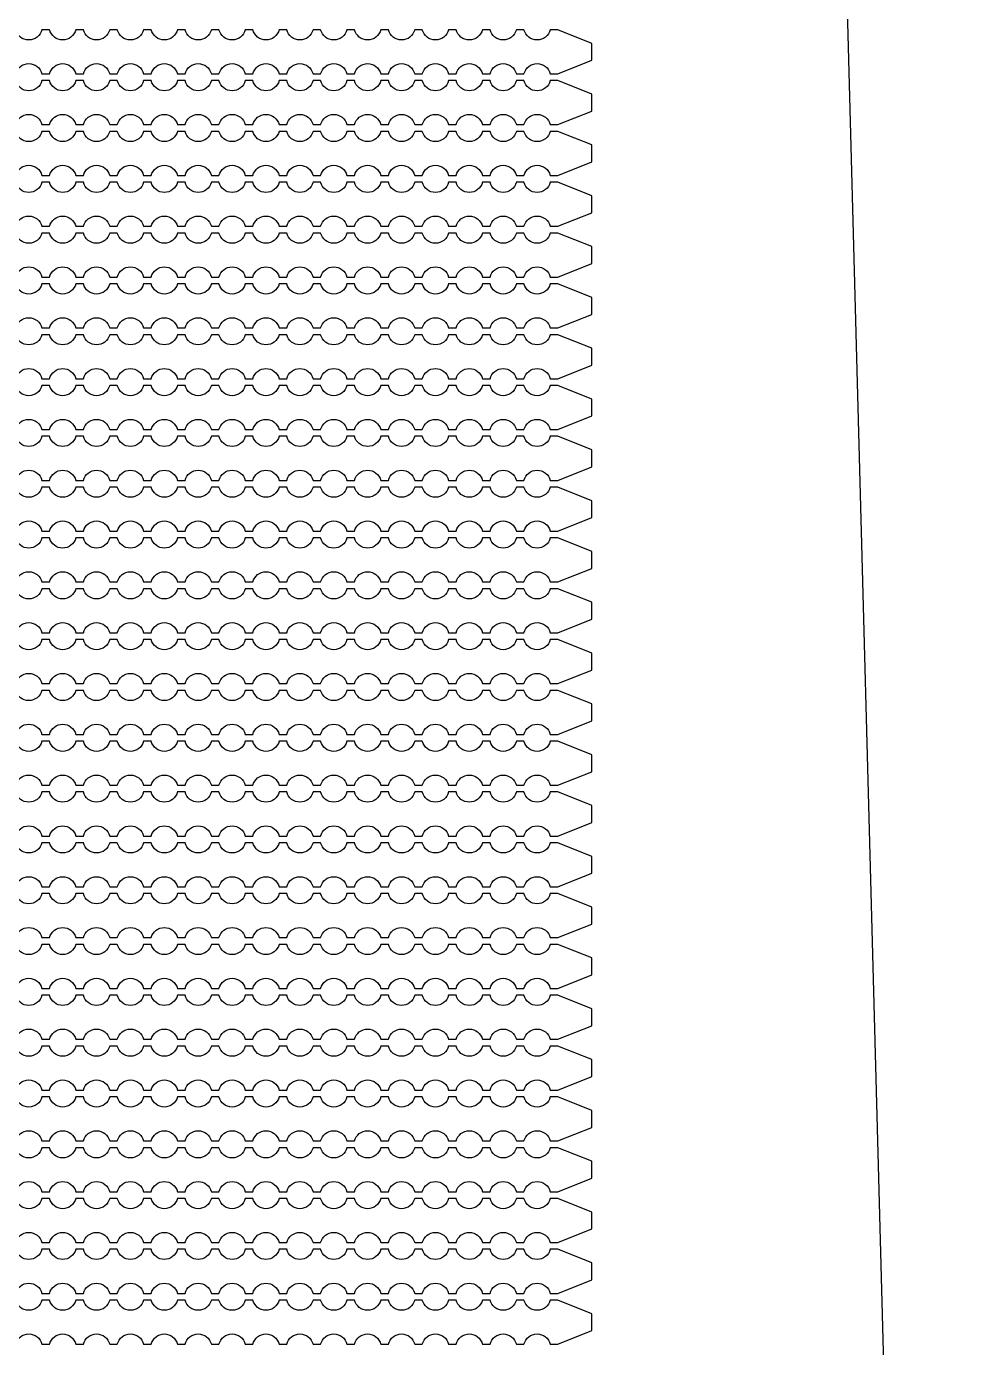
# Model space of a CAD drawing. Extents: x 4056 to 105656, y 4120 to 105720.
# Drawn here: x 69674 to 71062, y 53159 to 55109 of the extents above; entities that cross this region are included whole.
import ezdxf

# ---------------------------------------------------------------- set-up
doc = ezdxf.new("R2010")
doc.units = 13
doc.header["$MEASUREMENT"] = 0
doc.layers.add('Main Layer', color=7, linetype='Continuous', lineweight=0)

msp = doc.modelspace()

# ---------------------------------------------------------------- linework, layer by layer
msp.add_line((70957.7, 52421.4), (70757.7, 59871.4))
for points in [[(69657.7, 55038.9, -0.774597), (69696.5, 55038.9), (69707.7, 55038.9, -0.774597), (69746.5, 55038.9), (69757.7, 55038.9, -0.774597), (69796.5, 55038.9), (69807.7, 55038.9, -0.774597), (69846.5, 55038.9), (69857.7, 55038.9, -0.774597), (69896.5, 55038.9), (69907.7, 55038.9, -0.774597), (69946.5, 55038.9), (69957.7, 55038.9, -0.774597), (69996.5, 55038.9), (70007.7, 55038.9, -0.774597), (70046.5, 55038.9), (70057.7, 55038.9, -0.774597), (70096.5, 55038.9), (70107.7, 55038.9, -0.774597), (70146.5, 55038.9), (70157.7, 55038.9, -0.774597), (70196.5, 55038.9), (70207.7, 55038.9, -0.774597), (70246.5, 55038.9), (70257.7, 55038.9, -0.774597), (70296.5, 55038.9), (70307.7, 55038.9, -0.774597), (70346.5, 55038.9), (70357.7, 55038.9, -0.774597), (70396.5, 55038.9), (70407.7, 55038.9, -0.774597), (70446.5, 55038.9), (70457.7, 55038.9), (70507.7, 55058.9), (70507.7, 55083.9), (70457.7, 55103.9), (70446.5, 55103.9, -0.774597), (70407.7, 55103.9), (70396.5, 55103.9, -0.774597), (70357.7, 55103.9), (70346.5, 55103.9, -0.774597), (70307.7, 55103.9), (70296.5, 55103.9, -0.774597), (70257.7, 55103.9), (70246.5, 55103.9, -0.774597), (70207.7, 55103.9), (70196.5, 55103.9, -0.774597), (70157.7, 55103.9), (70146.5, 55103.9, -0.774597), (70107.7, 55103.9), (70096.5, 55103.9, -0.774597), (70057.7, 55103.9), (70046.5, 55103.9, -0.774597), (70007.7, 55103.9), (69996.5, 55103.9, -0.774597), (69957.7, 55103.9), (69946.5, 55103.9, -0.774597), (69907.7, 55103.9), (69896.5, 55103.9, -0.774597), (69857.7, 55103.9), (69846.5, 55103.9, -0.774597), (69807.7, 55103.9), (69796.5, 55103.9, -0.774597), (69757.7, 55103.9), (69746.5, 55103.9, -0.774597), (69707.7, 55103.9), (69696.5, 55103.9, -0.774597), (69657.7, 55103.9)], [(69657.7, 54963.9, -0.774597), (69696.5, 54963.9), (69707.7, 54963.9, -0.774597), (69746.5, 54963.9), (69757.7, 54963.9, -0.774597), (69796.5, 54963.9), (69807.7, 54963.9, -0.774597), (69846.5, 54963.9), (69857.7, 54963.9, -0.774597), (69896.5, 54963.9), (69907.7, 54963.9, -0.774597), (69946.5, 54963.9), (69957.7, 54963.9, -0.774597), (69996.5, 54963.9), (70007.7, 54963.9, -0.774597), (70046.5, 54963.9), (70057.7, 54963.9, -0.774597), (70096.5, 54963.9), (70107.7, 54963.9, -0.774597), (70146.5, 54963.9), (70157.7, 54963.9, -0.774597), (70196.5, 54963.9), (70207.7, 54963.9, -0.774597), (70246.5, 54963.9), (70257.7, 54963.9, -0.774597), (70296.5, 54963.9), (70307.7, 54963.9, -0.774597), (70346.5, 54963.9), (70357.7, 54963.9, -0.774597), (70396.5, 54963.9), (70407.7, 54963.9, -0.774597), (70446.5, 54963.9), (70457.7, 54963.9), (70507.7, 54983.9), (70507.7, 55008.9), (70457.7, 55028.9), (70446.5, 55028.9, -0.774597), (70407.7, 55028.9), (70396.5, 55028.9, -0.774597), (70357.7, 55028.9), (70346.5, 55028.9, -0.774597), (70307.7, 55028.9), (70296.5, 55028.9, -0.774597), (70257.7, 55028.9), (70246.5, 55028.9, -0.774597), (70207.7, 55028.9), (70196.5, 55028.9, -0.774597), (70157.7, 55028.9), (70146.5, 55028.9, -0.774597), (70107.7, 55028.9), (70096.5, 55028.9, -0.774597), (70057.7, 55028.9), (70046.5, 55028.9, -0.774597), (70007.7, 55028.9), (69996.5, 55028.9, -0.774597), (69957.7, 55028.9), (69946.5, 55028.9, -0.774597), (69907.7, 55028.9), (69896.5, 55028.9, -0.774597), (69857.7, 55028.9), (69846.5, 55028.9, -0.774597), (69807.7, 55028.9), (69796.5, 55028.9, -0.774597), (69757.7, 55028.9), (69746.5, 55028.9, -0.774597), (69707.7, 55028.9), (69696.5, 55028.9, -0.774597), (69657.7, 55028.9)], [(69657.7, 54888.9, -0.774597), (69696.5, 54888.9), (69707.7, 54888.9, -0.774597), (69746.5, 54888.9), (69757.7, 54888.9, -0.774597), (69796.5, 54888.9), (69807.7, 54888.9, -0.774597), (69846.5, 54888.9), (69857.7, 54888.9, -0.774597), (69896.5, 54888.9), (69907.7, 54888.9, -0.774597), (69946.5, 54888.9), (69957.7, 54888.9, -0.774597), (69996.5, 54888.9), (70007.7, 54888.9, -0.774597), (70046.5, 54888.9), (70057.7, 54888.9, -0.774597), (70096.5, 54888.9), (70107.7, 54888.9, -0.774597), (70146.5, 54888.9), (70157.7, 54888.9, -0.774597), (70196.5, 54888.9), (70207.7, 54888.9, -0.774597), (70246.5, 54888.9), (70257.7, 54888.9, -0.774597), (70296.5, 54888.9), (70307.7, 54888.9, -0.774597), (70346.5, 54888.9), (70357.7, 54888.9, -0.774597), (70396.5, 54888.9), (70407.7, 54888.9, -0.774597), (70446.5, 54888.9), (70457.7, 54888.9), (70507.7, 54908.9), (70507.7, 54933.9), (70457.7, 54953.9), (70446.5, 54953.9, -0.774597), (70407.7, 54953.9), (70396.5, 54953.9, -0.774597), (70357.7, 54953.9), (70346.5, 54953.9, -0.774597), (70307.7, 54953.9), (70296.5, 54953.9, -0.774597), (70257.7, 54953.9), (70246.5, 54953.9, -0.774597), (70207.7, 54953.9), (70196.5, 54953.9, -0.774597), (70157.7, 54953.9), (70146.5, 54953.9, -0.774597), (70107.7, 54953.9), (70096.5, 54953.9, -0.774597), (70057.7, 54953.9), (70046.5, 54953.9, -0.774597), (70007.7, 54953.9), (69996.5, 54953.9, -0.774597), (69957.7, 54953.9), (69946.5, 54953.9, -0.774597), (69907.7, 54953.9), (69896.5, 54953.9, -0.774597), (69857.7, 54953.9), (69846.5, 54953.9, -0.774597), (69807.7, 54953.9), (69796.5, 54953.9, -0.774597), (69757.7, 54953.9), (69746.5, 54953.9, -0.774597), (69707.7, 54953.9), (69696.5, 54953.9, -0.774597), (69657.7, 54953.9)], [(69657.7, 54813.9, -0.774597), (69696.5, 54813.9), (69707.7, 54813.9, -0.774597), (69746.5, 54813.9), (69757.7, 54813.9, -0.774597), (69796.5, 54813.9), (69807.7, 54813.9, -0.774597), (69846.5, 54813.9), (69857.7, 54813.9, -0.774597), (69896.5, 54813.9), (69907.7, 54813.9, -0.774597), (69946.5, 54813.9), (69957.7, 54813.9, -0.774597), (69996.5, 54813.9), (70007.7, 54813.9, -0.774597), (70046.5, 54813.9), (70057.7, 54813.9, -0.774597), (70096.5, 54813.9), (70107.7, 54813.9, -0.774597), (70146.5, 54813.9), (70157.7, 54813.9, -0.774597), (70196.5, 54813.9), (70207.7, 54813.9, -0.774597), (70246.5, 54813.9), (70257.7, 54813.9, -0.774597), (70296.5, 54813.9), (70307.7, 54813.9, -0.774597), (70346.5, 54813.9), (70357.7, 54813.9, -0.774597), (70396.5, 54813.9), (70407.7, 54813.9, -0.774597), (70446.5, 54813.9), (70457.7, 54813.9), (70507.7, 54833.9), (70507.7, 54858.9), (70457.7, 54878.9), (70446.5, 54878.9, -0.774597), (70407.7, 54878.9), (70396.5, 54878.9, -0.774597), (70357.7, 54878.9), (70346.5, 54878.9, -0.774597), (70307.7, 54878.9), (70296.5, 54878.9, -0.774597), (70257.7, 54878.9), (70246.5, 54878.9, -0.774597), (70207.7, 54878.9), (70196.5, 54878.9, -0.774597), (70157.7, 54878.9), (70146.5, 54878.9, -0.774597), (70107.7, 54878.9), (70096.5, 54878.9, -0.774597), (70057.7, 54878.9), (70046.5, 54878.9, -0.774597), (70007.7, 54878.9), (69996.5, 54878.9, -0.774597), (69957.7, 54878.9), (69946.5, 54878.9, -0.774597), (69907.7, 54878.9), (69896.5, 54878.9, -0.774597), (69857.7, 54878.9), (69846.5, 54878.9, -0.774597), (69807.7, 54878.9), (69796.5, 54878.9, -0.774597), (69757.7, 54878.9), (69746.5, 54878.9, -0.774597), (69707.7, 54878.9), (69696.5, 54878.9, -0.774597), (69657.7, 54878.9)], [(69657.7, 54738.9, -0.774597), (69696.5, 54738.9), (69707.7, 54738.9, -0.774597), (69746.5, 54738.9), (69757.7, 54738.9, -0.774597), (69796.5, 54738.9), (69807.7, 54738.9, -0.774597), (69846.5, 54738.9), (69857.7, 54738.9, -0.774597), (69896.5, 54738.9), (69907.7, 54738.9, -0.774597), (69946.5, 54738.9), (69957.7, 54738.9, -0.774597), (69996.5, 54738.9), (70007.7, 54738.9, -0.774597), (70046.5, 54738.9), (70057.7, 54738.9, -0.774597), (70096.5, 54738.9), (70107.7, 54738.9, -0.774597), (70146.5, 54738.9), (70157.7, 54738.9, -0.774597), (70196.5, 54738.9), (70207.7, 54738.9, -0.774597), (70246.5, 54738.9), (70257.7, 54738.9, -0.774597), (70296.5, 54738.9), (70307.7, 54738.9, -0.774597), (70346.5, 54738.9), (70357.7, 54738.9, -0.774597), (70396.5, 54738.9), (70407.7, 54738.9, -0.774597), (70446.5, 54738.9), (70457.7, 54738.9), (70507.7, 54758.9), (70507.7, 54783.9), (70457.7, 54803.9), (70446.5, 54803.9, -0.774597), (70407.7, 54803.9), (70396.5, 54803.9, -0.774597), (70357.7, 54803.9), (70346.5, 54803.9, -0.774597), (70307.7, 54803.9), (70296.5, 54803.9, -0.774597), (70257.7, 54803.9), (70246.5, 54803.9, -0.774597), (70207.7, 54803.9), (70196.5, 54803.9, -0.774597), (70157.7, 54803.9), (70146.5, 54803.9, -0.774597), (70107.7, 54803.9), (70096.5, 54803.9, -0.774597), (70057.7, 54803.9), (70046.5, 54803.9, -0.774597), (70007.7, 54803.9), (69996.5, 54803.9, -0.774597), (69957.7, 54803.9), (69946.5, 54803.9, -0.774597), (69907.7, 54803.9), (69896.5, 54803.9, -0.774597), (69857.7, 54803.9), (69846.5, 54803.9, -0.774597), (69807.7, 54803.9), (69796.5, 54803.9, -0.774597), (69757.7, 54803.9), (69746.5, 54803.9, -0.774597), (69707.7, 54803.9), (69696.5, 54803.9, -0.774597), (69657.7, 54803.9)], [(69657.7, 54663.9, -0.774597), (69696.5, 54663.9), (69707.7, 54663.9, -0.774597), (69746.5, 54663.9), (69757.7, 54663.9, -0.774597), (69796.5, 54663.9), (69807.7, 54663.9, -0.774597), (69846.5, 54663.9), (69857.7, 54663.9, -0.774597), (69896.5, 54663.9), (69907.7, 54663.9, -0.774597), (69946.5, 54663.9), (69957.7, 54663.9, -0.774597), (69996.5, 54663.9), (70007.7, 54663.9, -0.774597), (70046.5, 54663.9), (70057.7, 54663.9, -0.774597), (70096.5, 54663.9), (70107.7, 54663.9, -0.774597), (70146.5, 54663.9), (70157.7, 54663.9, -0.774597), (70196.5, 54663.9), (70207.7, 54663.9, -0.774597), (70246.5, 54663.9), (70257.7, 54663.9, -0.774597), (70296.5, 54663.9), (70307.7, 54663.9, -0.774597), (70346.5, 54663.9), (70357.7, 54663.9, -0.774597), (70396.5, 54663.9), (70407.7, 54663.9, -0.774597), (70446.5, 54663.9), (70457.7, 54663.9), (70507.7, 54683.9), (70507.7, 54708.9), (70457.7, 54728.9), (70446.5, 54728.9, -0.774597), (70407.7, 54728.9), (70396.5, 54728.9, -0.774597), (70357.7, 54728.9), (70346.5, 54728.9, -0.774597), (70307.7, 54728.9), (70296.5, 54728.9, -0.774597), (70257.7, 54728.9), (70246.5, 54728.9, -0.774597), (70207.7, 54728.9), (70196.5, 54728.9, -0.774597), (70157.7, 54728.9), (70146.5, 54728.9, -0.774597), (70107.7, 54728.9), (70096.5, 54728.9, -0.774597), (70057.7, 54728.9), (70046.5, 54728.9, -0.774597), (70007.7, 54728.9), (69996.5, 54728.9, -0.774597), (69957.7, 54728.9), (69946.5, 54728.9, -0.774597), (69907.7, 54728.9), (69896.5, 54728.9, -0.774597), (69857.7, 54728.9), (69846.5, 54728.9, -0.774597), (69807.7, 54728.9), (69796.5, 54728.9, -0.774597), (69757.7, 54728.9), (69746.5, 54728.9, -0.774597), (69707.7, 54728.9), (69696.5, 54728.9, -0.774597), (69657.7, 54728.9)], [(69657.7, 54588.9, -0.774597), (69696.5, 54588.9), (69707.7, 54588.9, -0.774597), (69746.5, 54588.9), (69757.7, 54588.9, -0.774597), (69796.5, 54588.9), (69807.7, 54588.9, -0.774597), (69846.5, 54588.9), (69857.7, 54588.9, -0.774597), (69896.5, 54588.9), (69907.7, 54588.9, -0.774597), (69946.5, 54588.9), (69957.7, 54588.9, -0.774597), (69996.5, 54588.9), (70007.7, 54588.9, -0.774597), (70046.5, 54588.9), (70057.7, 54588.9, -0.774597), (70096.5, 54588.9), (70107.7, 54588.9, -0.774597), (70146.5, 54588.9), (70157.7, 54588.9, -0.774597), (70196.5, 54588.9), (70207.7, 54588.9, -0.774597), (70246.5, 54588.9), (70257.7, 54588.9, -0.774597), (70296.5, 54588.9), (70307.7, 54588.9, -0.774597), (70346.5, 54588.9), (70357.7, 54588.9, -0.774597), (70396.5, 54588.9), (70407.7, 54588.9, -0.774597), (70446.5, 54588.9), (70457.7, 54588.9), (70507.7, 54608.9), (70507.7, 54633.9), (70457.7, 54653.9), (70446.5, 54653.9, -0.774597), (70407.7, 54653.9), (70396.5, 54653.9, -0.774597), (70357.7, 54653.9), (70346.5, 54653.9, -0.774597), (70307.7, 54653.9), (70296.5, 54653.9, -0.774597), (70257.7, 54653.9), (70246.5, 54653.9, -0.774597), (70207.7, 54653.9), (70196.5, 54653.9, -0.774597), (70157.7, 54653.9), (70146.5, 54653.9, -0.774597), (70107.7, 54653.9), (70096.5, 54653.9, -0.774597), (70057.7, 54653.9), (70046.5, 54653.9, -0.774597), (70007.7, 54653.9), (69996.5, 54653.9, -0.774597), (69957.7, 54653.9), (69946.5, 54653.9, -0.774597), (69907.7, 54653.9), (69896.5, 54653.9, -0.774597), (69857.7, 54653.9), (69846.5, 54653.9, -0.774597), (69807.7, 54653.9), (69796.5, 54653.9, -0.774597), (69757.7, 54653.9), (69746.5, 54653.9, -0.774597), (69707.7, 54653.9), (69696.5, 54653.9, -0.774597), (69657.7, 54653.9)], [(69657.7, 54513.9, -0.774597), (69696.5, 54513.9), (69707.7, 54513.9, -0.774597), (69746.5, 54513.9), (69757.7, 54513.9, -0.774597), (69796.5, 54513.9), (69807.7, 54513.9, -0.774597), (69846.5, 54513.9), (69857.7, 54513.9, -0.774597), (69896.5, 54513.9), (69907.7, 54513.9, -0.774597), (69946.5, 54513.9), (69957.7, 54513.9, -0.774597), (69996.5, 54513.9), (70007.7, 54513.9, -0.774597), (70046.5, 54513.9), (70057.7, 54513.9, -0.774597), (70096.5, 54513.9), (70107.7, 54513.9, -0.774597), (70146.5, 54513.9), (70157.7, 54513.9, -0.774597), (70196.5, 54513.9), (70207.7, 54513.9, -0.774597), (70246.5, 54513.9), (70257.7, 54513.9, -0.774597), (70296.5, 54513.9), (70307.7, 54513.9, -0.774597), (70346.5, 54513.9), (70357.7, 54513.9, -0.774597), (70396.5, 54513.9), (70407.7, 54513.9, -0.774597), (70446.5, 54513.9), (70457.7, 54513.9), (70507.7, 54533.9), (70507.7, 54558.9), (70457.7, 54578.9), (70446.5, 54578.9, -0.774597), (70407.7, 54578.9), (70396.5, 54578.9, -0.774597), (70357.7, 54578.9), (70346.5, 54578.9, -0.774597), (70307.7, 54578.9), (70296.5, 54578.9, -0.774597), (70257.7, 54578.9), (70246.5, 54578.9, -0.774597), (70207.7, 54578.9), (70196.5, 54578.9, -0.774597), (70157.7, 54578.9), (70146.5, 54578.9, -0.774597), (70107.7, 54578.9), (70096.5, 54578.9, -0.774597), (70057.7, 54578.9), (70046.5, 54578.9, -0.774597), (70007.7, 54578.9), (69996.5, 54578.9, -0.774597), (69957.7, 54578.9), (69946.5, 54578.9, -0.774597), (69907.7, 54578.9), (69896.5, 54578.9, -0.774597), (69857.7, 54578.9), (69846.5, 54578.9, -0.774597), (69807.7, 54578.9), (69796.5, 54578.9, -0.774597), (69757.7, 54578.9), (69746.5, 54578.9, -0.774597), (69707.7, 54578.9), (69696.5, 54578.9, -0.774597), (69657.7, 54578.9)], [(69657.7, 54438.9, -0.774597), (69696.5, 54438.9), (69707.7, 54438.9, -0.774597), (69746.5, 54438.9), (69757.7, 54438.9, -0.774597), (69796.5, 54438.9), (69807.7, 54438.9, -0.774597), (69846.5, 54438.9), (69857.7, 54438.9, -0.774597), (69896.5, 54438.9), (69907.7, 54438.9, -0.774597), (69946.5, 54438.9), (69957.7, 54438.9, -0.774597), (69996.5, 54438.9), (70007.7, 54438.9, -0.774597), (70046.5, 54438.9), (70057.7, 54438.9, -0.774597), (70096.5, 54438.9), (70107.7, 54438.9, -0.774597), (70146.5, 54438.9), (70157.7, 54438.9, -0.774597), (70196.5, 54438.9), (70207.7, 54438.9, -0.774597), (70246.5, 54438.9), (70257.7, 54438.9, -0.774597), (70296.5, 54438.9), (70307.7, 54438.9, -0.774597), (70346.5, 54438.9), (70357.7, 54438.9, -0.774597), (70396.5, 54438.9), (70407.7, 54438.9, -0.774597), (70446.5, 54438.9), (70457.7, 54438.9), (70507.7, 54458.9), (70507.7, 54483.9), (70457.7, 54503.9), (70446.5, 54503.9, -0.774597), (70407.7, 54503.9), (70396.5, 54503.9, -0.774597), (70357.7, 54503.9), (70346.5, 54503.9, -0.774597), (70307.7, 54503.9), (70296.5, 54503.9, -0.774597), (70257.7, 54503.9), (70246.5, 54503.9, -0.774597), (70207.7, 54503.9), (70196.5, 54503.9, -0.774597), (70157.7, 54503.9), (70146.5, 54503.9, -0.774597), (70107.7, 54503.9), (70096.5, 54503.9, -0.774597), (70057.7, 54503.9), (70046.5, 54503.9, -0.774597), (70007.7, 54503.9), (69996.5, 54503.9, -0.774597), (69957.7, 54503.9), (69946.5, 54503.9, -0.774597), (69907.7, 54503.9), (69896.5, 54503.9, -0.774597), (69857.7, 54503.9), (69846.5, 54503.9, -0.774597), (69807.7, 54503.9), (69796.5, 54503.9, -0.774597), (69757.7, 54503.9), (69746.5, 54503.9, -0.774597), (69707.7, 54503.9), (69696.5, 54503.9, -0.774597), (69657.7, 54503.9)], [(69657.7, 54363.9, -0.774597), (69696.5, 54363.9), (69707.7, 54363.9, -0.774597), (69746.5, 54363.9), (69757.7, 54363.9, -0.774597), (69796.5, 54363.9), (69807.7, 54363.9, -0.774597), (69846.5, 54363.9), (69857.7, 54363.9, -0.774597), (69896.5, 54363.9), (69907.7, 54363.9, -0.774597), (69946.5, 54363.9), (69957.7, 54363.9, -0.774597), (69996.5, 54363.9), (70007.7, 54363.9, -0.774597), (70046.5, 54363.9), (70057.7, 54363.9, -0.774597), (70096.5, 54363.9), (70107.7, 54363.9, -0.774597), (70146.5, 54363.9), (70157.7, 54363.9, -0.774597), (70196.5, 54363.9), (70207.7, 54363.9, -0.774597), (70246.5, 54363.9), (70257.7, 54363.9, -0.774597), (70296.5, 54363.9), (70307.7, 54363.9, -0.774597), (70346.5, 54363.9), (70357.7, 54363.9, -0.774597), (70396.5, 54363.9), (70407.7, 54363.9, -0.774597), (70446.5, 54363.9), (70457.7, 54363.9), (70507.7, 54383.9), (70507.7, 54408.9), (70457.7, 54428.9), (70446.5, 54428.9, -0.774597), (70407.7, 54428.9), (70396.5, 54428.9, -0.774597), (70357.7, 54428.9), (70346.5, 54428.9, -0.774597), (70307.7, 54428.9), (70296.5, 54428.9, -0.774597), (70257.7, 54428.9), (70246.5, 54428.9, -0.774597), (70207.7, 54428.9), (70196.5, 54428.9, -0.774597), (70157.7, 54428.9), (70146.5, 54428.9, -0.774597), (70107.7, 54428.9), (70096.5, 54428.9, -0.774597), (70057.7, 54428.9), (70046.5, 54428.9, -0.774597), (70007.7, 54428.9), (69996.5, 54428.9, -0.774597), (69957.7, 54428.9), (69946.5, 54428.9, -0.774597), (69907.7, 54428.9), (69896.5, 54428.9, -0.774597), (69857.7, 54428.9), (69846.5, 54428.9, -0.774597), (69807.7, 54428.9), (69796.5, 54428.9, -0.774597), (69757.7, 54428.9), (69746.5, 54428.9, -0.774597), (69707.7, 54428.9), (69696.5, 54428.9, -0.774597), (69657.7, 54428.9)], [(69657.7, 54288.9, -0.774597), (69696.5, 54288.9), (69707.7, 54288.9, -0.774597), (69746.5, 54288.9), (69757.7, 54288.9, -0.774597), (69796.5, 54288.9), (69807.7, 54288.9, -0.774597), (69846.5, 54288.9), (69857.7, 54288.9, -0.774597), (69896.5, 54288.9), (69907.7, 54288.9, -0.774597), (69946.5, 54288.9), (69957.7, 54288.9, -0.774597), (69996.5, 54288.9), (70007.7, 54288.9, -0.774597), (70046.5, 54288.9), (70057.7, 54288.9, -0.774597), (70096.5, 54288.9), (70107.7, 54288.9, -0.774597), (70146.5, 54288.9), (70157.7, 54288.9, -0.774597), (70196.5, 54288.9), (70207.7, 54288.9, -0.774597), (70246.5, 54288.9), (70257.7, 54288.9, -0.774597), (70296.5, 54288.9), (70307.7, 54288.9, -0.774597), (70346.5, 54288.9), (70357.7, 54288.9, -0.774597), (70396.5, 54288.9), (70407.7, 54288.9, -0.774597), (70446.5, 54288.9), (70457.7, 54288.9), (70507.7, 54308.9), (70507.7, 54333.9), (70457.7, 54353.9), (70446.5, 54353.9, -0.774597), (70407.7, 54353.9), (70396.5, 54353.9, -0.774597), (70357.7, 54353.9), (70346.5, 54353.9, -0.774597), (70307.7, 54353.9), (70296.5, 54353.9, -0.774597), (70257.7, 54353.9), (70246.5, 54353.9, -0.774597), (70207.7, 54353.9), (70196.5, 54353.9, -0.774597), (70157.7, 54353.9), (70146.5, 54353.9, -0.774597), (70107.7, 54353.9), (70096.5, 54353.9, -0.774597), (70057.7, 54353.9), (70046.5, 54353.9, -0.774597), (70007.7, 54353.9), (69996.5, 54353.9, -0.774597), (69957.7, 54353.9), (69946.5, 54353.9, -0.774597), (69907.7, 54353.9), (69896.5, 54353.9, -0.774597), (69857.7, 54353.9), (69846.5, 54353.9, -0.774597), (69807.7, 54353.9), (69796.5, 54353.9, -0.774597), (69757.7, 54353.9), (69746.5, 54353.9, -0.774597), (69707.7, 54353.9), (69696.5, 54353.9, -0.774597), (69657.7, 54353.9)], [(69657.7, 54213.9, -0.774597), (69696.5, 54213.9), (69707.7, 54213.9, -0.774597), (69746.5, 54213.9), (69757.7, 54213.9, -0.774597), (69796.5, 54213.9), (69807.7, 54213.9, -0.774597), (69846.5, 54213.9), (69857.7, 54213.9, -0.774597), (69896.5, 54213.9), (69907.7, 54213.9, -0.774597), (69946.5, 54213.9), (69957.7, 54213.9, -0.774597), (69996.5, 54213.9), (70007.7, 54213.9, -0.774597), (70046.5, 54213.9), (70057.7, 54213.9, -0.774597), (70096.5, 54213.9), (70107.7, 54213.9, -0.774597), (70146.5, 54213.9), (70157.7, 54213.9, -0.774597), (70196.5, 54213.9), (70207.7, 54213.9, -0.774597), (70246.5, 54213.9), (70257.7, 54213.9, -0.774597), (70296.5, 54213.9), (70307.7, 54213.9, -0.774597), (70346.5, 54213.9), (70357.7, 54213.9, -0.774597), (70396.5, 54213.9), (70407.7, 54213.9, -0.774597), (70446.5, 54213.9), (70457.7, 54213.9), (70507.7, 54233.9), (70507.7, 54258.9), (70457.7, 54278.9), (70446.5, 54278.9, -0.774597), (70407.7, 54278.9), (70396.5, 54278.9, -0.774597), (70357.7, 54278.9), (70346.5, 54278.9, -0.774597), (70307.7, 54278.9), (70296.5, 54278.9, -0.774597), (70257.7, 54278.9), (70246.5, 54278.9, -0.774597), (70207.7, 54278.9), (70196.5, 54278.9, -0.774597), (70157.7, 54278.9), (70146.5, 54278.9, -0.774597), (70107.7, 54278.9), (70096.5, 54278.9, -0.774597), (70057.7, 54278.9), (70046.5, 54278.9, -0.774597), (70007.7, 54278.9), (69996.5, 54278.9, -0.774597), (69957.7, 54278.9), (69946.5, 54278.9, -0.774597), (69907.7, 54278.9), (69896.5, 54278.9, -0.774597), (69857.7, 54278.9), (69846.5, 54278.9, -0.774597), (69807.7, 54278.9), (69796.5, 54278.9, -0.774597), (69757.7, 54278.9), (69746.5, 54278.9, -0.774597), (69707.7, 54278.9), (69696.5, 54278.9, -0.774597), (69657.7, 54278.9)], [(69657.7, 54138.9, -0.774597), (69696.5, 54138.9), (69707.7, 54138.9, -0.774597), (69746.5, 54138.9), (69757.7, 54138.9, -0.774597), (69796.5, 54138.9), (69807.7, 54138.9, -0.774597), (69846.5, 54138.9), (69857.7, 54138.9, -0.774597), (69896.5, 54138.9), (69907.7, 54138.9, -0.774597), (69946.5, 54138.9), (69957.7, 54138.9, -0.774597), (69996.5, 54138.9), (70007.7, 54138.9, -0.774597), (70046.5, 54138.9), (70057.7, 54138.9, -0.774597), (70096.5, 54138.9), (70107.7, 54138.9, -0.774597), (70146.5, 54138.9), (70157.7, 54138.9, -0.774597), (70196.5, 54138.9), (70207.7, 54138.9, -0.774597), (70246.5, 54138.9), (70257.7, 54138.9, -0.774597), (70296.5, 54138.9), (70307.7, 54138.9, -0.774597), (70346.5, 54138.9), (70357.7, 54138.9, -0.774597), (70396.5, 54138.9), (70407.7, 54138.9, -0.774597), (70446.5, 54138.9), (70457.7, 54138.9), (70507.7, 54158.9), (70507.7, 54183.9), (70457.7, 54203.9), (70446.5, 54203.9, -0.774597), (70407.7, 54203.9), (70396.5, 54203.9, -0.774597), (70357.7, 54203.9), (70346.5, 54203.9, -0.774597), (70307.7, 54203.9), (70296.5, 54203.9, -0.774597), (70257.7, 54203.9), (70246.5, 54203.9, -0.774597), (70207.7, 54203.9), (70196.5, 54203.9, -0.774597), (70157.7, 54203.9), (70146.5, 54203.9, -0.774597), (70107.7, 54203.9), (70096.5, 54203.9, -0.774597), (70057.7, 54203.9), (70046.5, 54203.9, -0.774597), (70007.7, 54203.9), (69996.5, 54203.9, -0.774597), (69957.7, 54203.9), (69946.5, 54203.9, -0.774597), (69907.7, 54203.9), (69896.5, 54203.9, -0.774597), (69857.7, 54203.9), (69846.5, 54203.9, -0.774597), (69807.7, 54203.9), (69796.5, 54203.9, -0.774597), (69757.7, 54203.9), (69746.5, 54203.9, -0.774597), (69707.7, 54203.9), (69696.5, 54203.9, -0.774597), (69657.7, 54203.9)], [(69657.7, 54063.9, -0.774597), (69696.5, 54063.9), (69707.7, 54063.9, -0.774597), (69746.5, 54063.9), (69757.7, 54063.9, -0.774597), (69796.5, 54063.9), (69807.7, 54063.9, -0.774597), (69846.5, 54063.9), (69857.7, 54063.9, -0.774597), (69896.5, 54063.9), (69907.7, 54063.9, -0.774597), (69946.5, 54063.9), (69957.7, 54063.9, -0.774597), (69996.5, 54063.9), (70007.7, 54063.9, -0.774597), (70046.5, 54063.9), (70057.7, 54063.9, -0.774597), (70096.5, 54063.9), (70107.7, 54063.9, -0.774597), (70146.5, 54063.9), (70157.7, 54063.9, -0.774597), (70196.5, 54063.9), (70207.7, 54063.9, -0.774597), (70246.5, 54063.9), (70257.7, 54063.9, -0.774597), (70296.5, 54063.9), (70307.7, 54063.9, -0.774597), (70346.5, 54063.9), (70357.7, 54063.9, -0.774597), (70396.5, 54063.9), (70407.7, 54063.9, -0.774597), (70446.5, 54063.9), (70457.7, 54063.9), (70507.7, 54083.9), (70507.7, 54108.9), (70457.7, 54128.9), (70446.5, 54128.9, -0.774597), (70407.7, 54128.9), (70396.5, 54128.9, -0.774597), (70357.7, 54128.9), (70346.5, 54128.9, -0.774597), (70307.7, 54128.9), (70296.5, 54128.9, -0.774597), (70257.7, 54128.9), (70246.5, 54128.9, -0.774597), (70207.7, 54128.9), (70196.5, 54128.9, -0.774597), (70157.7, 54128.9), (70146.5, 54128.9, -0.774597), (70107.7, 54128.9), (70096.5, 54128.9, -0.774597), (70057.7, 54128.9), (70046.5, 54128.9, -0.774597), (70007.7, 54128.9), (69996.5, 54128.9, -0.774597), (69957.7, 54128.9), (69946.5, 54128.9, -0.774597), (69907.7, 54128.9), (69896.5, 54128.9, -0.774597), (69857.7, 54128.9), (69846.5, 54128.9, -0.774597), (69807.7, 54128.9), (69796.5, 54128.9, -0.774597), (69757.7, 54128.9), (69746.5, 54128.9, -0.774597), (69707.7, 54128.9), (69696.5, 54128.9, -0.774597), (69657.7, 54128.9)], [(69657.7, 53988.9, -0.774597), (69696.5, 53988.9), (69707.7, 53988.9, -0.774597), (69746.5, 53988.9), (69757.7, 53988.9, -0.774597), (69796.5, 53988.9), (69807.7, 53988.9, -0.774597), (69846.5, 53988.9), (69857.7, 53988.9, -0.774597), (69896.5, 53988.9), (69907.7, 53988.9, -0.774597), (69946.5, 53988.9), (69957.7, 53988.9, -0.774597), (69996.5, 53988.9), (70007.7, 53988.9, -0.774597), (70046.5, 53988.9), (70057.7, 53988.9, -0.774597), (70096.5, 53988.9), (70107.7, 53988.9, -0.774597), (70146.5, 53988.9), (70157.7, 53988.9, -0.774597), (70196.5, 53988.9), (70207.7, 53988.9, -0.774597), (70246.5, 53988.9), (70257.7, 53988.9, -0.774597), (70296.5, 53988.9), (70307.7, 53988.9, -0.774597), (70346.5, 53988.9), (70357.7, 53988.9, -0.774597), (70396.5, 53988.9), (70407.7, 53988.9, -0.774597), (70446.5, 53988.9), (70457.7, 53988.9), (70507.7, 54008.9), (70507.7, 54033.9), (70457.7, 54053.9), (70446.5, 54053.9, -0.774597), (70407.7, 54053.9), (70396.5, 54053.9, -0.774597), (70357.7, 54053.9), (70346.5, 54053.9, -0.774597), (70307.7, 54053.9), (70296.5, 54053.9, -0.774597), (70257.7, 54053.9), (70246.5, 54053.9, -0.774597), (70207.7, 54053.9), (70196.5, 54053.9, -0.774597), (70157.7, 54053.9), (70146.5, 54053.9, -0.774597), (70107.7, 54053.9), (70096.5, 54053.9, -0.774597), (70057.7, 54053.9), (70046.5, 54053.9, -0.774597), (70007.7, 54053.9), (69996.5, 54053.9, -0.774597), (69957.7, 54053.9), (69946.5, 54053.9, -0.774597), (69907.7, 54053.9), (69896.5, 54053.9, -0.774597), (69857.7, 54053.9), (69846.5, 54053.9, -0.774597), (69807.7, 54053.9), (69796.5, 54053.9, -0.774597), (69757.7, 54053.9), (69746.5, 54053.9, -0.774597), (69707.7, 54053.9), (69696.5, 54053.9, -0.774597), (69657.7, 54053.9)], [(69657.7, 53913.9, -0.774597), (69696.5, 53913.9), (69707.7, 53913.9, -0.774597), (69746.5, 53913.9), (69757.7, 53913.9, -0.774597), (69796.5, 53913.9), (69807.7, 53913.9, -0.774597), (69846.5, 53913.9), (69857.7, 53913.9, -0.774597), (69896.5, 53913.9), (69907.7, 53913.9, -0.774597), (69946.5, 53913.9), (69957.7, 53913.9, -0.774597), (69996.5, 53913.9), (70007.7, 53913.9, -0.774597), (70046.5, 53913.9), (70057.7, 53913.9, -0.774597), (70096.5, 53913.9), (70107.7, 53913.9, -0.774597), (70146.5, 53913.9), (70157.7, 53913.9, -0.774597), (70196.5, 53913.9), (70207.7, 53913.9, -0.774597), (70246.5, 53913.9), (70257.7, 53913.9, -0.774597), (70296.5, 53913.9), (70307.7, 53913.9, -0.774597), (70346.5, 53913.9), (70357.7, 53913.9, -0.774597), (70396.5, 53913.9), (70407.7, 53913.9, -0.774597), (70446.5, 53913.9), (70457.7, 53913.9), (70507.7, 53933.9), (70507.7, 53958.9), (70457.7, 53978.9), (70446.5, 53978.9, -0.774597), (70407.7, 53978.9), (70396.5, 53978.9, -0.774597), (70357.7, 53978.9), (70346.5, 53978.9, -0.774597), (70307.7, 53978.9), (70296.5, 53978.9, -0.774597), (70257.7, 53978.9), (70246.5, 53978.9, -0.774597), (70207.7, 53978.9), (70196.5, 53978.9, -0.774597), (70157.7, 53978.9), (70146.5, 53978.9, -0.774597), (70107.7, 53978.9), (70096.5, 53978.9, -0.774597), (70057.7, 53978.9), (70046.5, 53978.9, -0.774597), (70007.7, 53978.9), (69996.5, 53978.9, -0.774597), (69957.7, 53978.9), (69946.5, 53978.9, -0.774597), (69907.7, 53978.9), (69896.5, 53978.9, -0.774597), (69857.7, 53978.9), (69846.5, 53978.9, -0.774597), (69807.7, 53978.9), (69796.5, 53978.9, -0.774597), (69757.7, 53978.9), (69746.5, 53978.9, -0.774597), (69707.7, 53978.9), (69696.5, 53978.9, -0.774597), (69657.7, 53978.9)], [(69657.7, 53838.9, -0.774597), (69696.5, 53838.9), (69707.7, 53838.9, -0.774597), (69746.5, 53838.9), (69757.7, 53838.9, -0.774597), (69796.5, 53838.9), (69807.7, 53838.9, -0.774597), (69846.5, 53838.9), (69857.7, 53838.9, -0.774597), (69896.5, 53838.9), (69907.7, 53838.9, -0.774597), (69946.5, 53838.9), (69957.7, 53838.9, -0.774597), (69996.5, 53838.9), (70007.7, 53838.9, -0.774597), (70046.5, 53838.9), (70057.7, 53838.9, -0.774597), (70096.5, 53838.9), (70107.7, 53838.9, -0.774597), (70146.5, 53838.9), (70157.7, 53838.9, -0.774597), (70196.5, 53838.9), (70207.7, 53838.9, -0.774597), (70246.5, 53838.9), (70257.7, 53838.9, -0.774597), (70296.5, 53838.9), (70307.7, 53838.9, -0.774597), (70346.5, 53838.9), (70357.7, 53838.9, -0.774597), (70396.5, 53838.9), (70407.7, 53838.9, -0.774597), (70446.5, 53838.9), (70457.7, 53838.9), (70507.7, 53858.9), (70507.7, 53883.9), (70457.7, 53903.9), (70446.5, 53903.9, -0.774597), (70407.7, 53903.9), (70396.5, 53903.9, -0.774597), (70357.7, 53903.9), (70346.5, 53903.9, -0.774597), (70307.7, 53903.9), (70296.5, 53903.9, -0.774597), (70257.7, 53903.9), (70246.5, 53903.9, -0.774597), (70207.7, 53903.9), (70196.5, 53903.9, -0.774597), (70157.7, 53903.9), (70146.5, 53903.9, -0.774597), (70107.7, 53903.9), (70096.5, 53903.9, -0.774597), (70057.7, 53903.9), (70046.5, 53903.9, -0.774597), (70007.7, 53903.9), (69996.5, 53903.9, -0.774597), (69957.7, 53903.9), (69946.5, 53903.9, -0.774597), (69907.7, 53903.9), (69896.5, 53903.9, -0.774597), (69857.7, 53903.9), (69846.5, 53903.9, -0.774597), (69807.7, 53903.9), (69796.5, 53903.9, -0.774597), (69757.7, 53903.9), (69746.5, 53903.9, -0.774597), (69707.7, 53903.9), (69696.5, 53903.9, -0.774597), (69657.7, 53903.9)], [(69657.7, 53763.9, -0.774597), (69696.5, 53763.9), (69707.7, 53763.9, -0.774597), (69746.5, 53763.9), (69757.7, 53763.9, -0.774597), (69796.5, 53763.9), (69807.7, 53763.9, -0.774597), (69846.5, 53763.9), (69857.7, 53763.9, -0.774597), (69896.5, 53763.9), (69907.7, 53763.9, -0.774597), (69946.5, 53763.9), (69957.7, 53763.9, -0.774597), (69996.5, 53763.9), (70007.7, 53763.9, -0.774597), (70046.5, 53763.9), (70057.7, 53763.9, -0.774597), (70096.5, 53763.9), (70107.7, 53763.9, -0.774597), (70146.5, 53763.9), (70157.7, 53763.9, -0.774597), (70196.5, 53763.9), (70207.7, 53763.9, -0.774597), (70246.5, 53763.9), (70257.7, 53763.9, -0.774597), (70296.5, 53763.9), (70307.7, 53763.9, -0.774597), (70346.5, 53763.9), (70357.7, 53763.9, -0.774597), (70396.5, 53763.9), (70407.7, 53763.9, -0.774597), (70446.5, 53763.9), (70457.7, 53763.9), (70507.7, 53783.9), (70507.7, 53808.9), (70457.7, 53828.9), (70446.5, 53828.9, -0.774597), (70407.7, 53828.9), (70396.5, 53828.9, -0.774597), (70357.7, 53828.9), (70346.5, 53828.9, -0.774597), (70307.7, 53828.9), (70296.5, 53828.9, -0.774597), (70257.7, 53828.9), (70246.5, 53828.9, -0.774597), (70207.7, 53828.9), (70196.5, 53828.9, -0.774597), (70157.7, 53828.9), (70146.5, 53828.9, -0.774597), (70107.7, 53828.9), (70096.5, 53828.9, -0.774597), (70057.7, 53828.9), (70046.5, 53828.9, -0.774597), (70007.7, 53828.9), (69996.5, 53828.9, -0.774597), (69957.7, 53828.9), (69946.5, 53828.9, -0.774597), (69907.7, 53828.9), (69896.5, 53828.9, -0.774597), (69857.7, 53828.9), (69846.5, 53828.9, -0.774597), (69807.7, 53828.9), (69796.5, 53828.9, -0.774597), (69757.7, 53828.9), (69746.5, 53828.9, -0.774597), (69707.7, 53828.9), (69696.5, 53828.9, -0.774597), (69657.7, 53828.9)], [(69657.7, 53688.9, -0.774597), (69696.5, 53688.9), (69707.7, 53688.9, -0.774597), (69746.5, 53688.9), (69757.7, 53688.9, -0.774597), (69796.5, 53688.9), (69807.7, 53688.9, -0.774597), (69846.5, 53688.9), (69857.7, 53688.9, -0.774597), (69896.5, 53688.9), (69907.7, 53688.9, -0.774597), (69946.5, 53688.9), (69957.7, 53688.9, -0.774597), (69996.5, 53688.9), (70007.7, 53688.9, -0.774597), (70046.5, 53688.9), (70057.7, 53688.9, -0.774597), (70096.5, 53688.9), (70107.7, 53688.9, -0.774597), (70146.5, 53688.9), (70157.7, 53688.9, -0.774597), (70196.5, 53688.9), (70207.7, 53688.9, -0.774597), (70246.5, 53688.9), (70257.7, 53688.9, -0.774597), (70296.5, 53688.9), (70307.7, 53688.9, -0.774597), (70346.5, 53688.9), (70357.7, 53688.9, -0.774597), (70396.5, 53688.9), (70407.7, 53688.9, -0.774597), (70446.5, 53688.9), (70457.7, 53688.9), (70507.7, 53708.9), (70507.7, 53733.9), (70457.7, 53753.9), (70446.5, 53753.9, -0.774597), (70407.7, 53753.9), (70396.5, 53753.9, -0.774597), (70357.7, 53753.9), (70346.5, 53753.9, -0.774597), (70307.7, 53753.9), (70296.5, 53753.9, -0.774597), (70257.7, 53753.9), (70246.5, 53753.9, -0.774597), (70207.7, 53753.9), (70196.5, 53753.9, -0.774597), (70157.7, 53753.9), (70146.5, 53753.9, -0.774597), (70107.7, 53753.9), (70096.5, 53753.9, -0.774597), (70057.7, 53753.9), (70046.5, 53753.9, -0.774597), (70007.7, 53753.9), (69996.5, 53753.9, -0.774597), (69957.7, 53753.9), (69946.5, 53753.9, -0.774597), (69907.7, 53753.9), (69896.5, 53753.9, -0.774597), (69857.7, 53753.9), (69846.5, 53753.9, -0.774597), (69807.7, 53753.9), (69796.5, 53753.9, -0.774597), (69757.7, 53753.9), (69746.5, 53753.9, -0.774597), (69707.7, 53753.9), (69696.5, 53753.9, -0.774597), (69657.7, 53753.9)], [(69657.7, 53613.9, -0.774597), (69696.5, 53613.9), (69707.7, 53613.9, -0.774597), (69746.5, 53613.9), (69757.7, 53613.9, -0.774597), (69796.5, 53613.9), (69807.7, 53613.9, -0.774597), (69846.5, 53613.9), (69857.7, 53613.9, -0.774597), (69896.5, 53613.9), (69907.7, 53613.9, -0.774597), (69946.5, 53613.9), (69957.7, 53613.9, -0.774597), (69996.5, 53613.9), (70007.7, 53613.9, -0.774597), (70046.5, 53613.9), (70057.7, 53613.9, -0.774597), (70096.5, 53613.9), (70107.7, 53613.9, -0.774597), (70146.5, 53613.9), (70157.7, 53613.9, -0.774597), (70196.5, 53613.9), (70207.7, 53613.9, -0.774597), (70246.5, 53613.9), (70257.7, 53613.9, -0.774597), (70296.5, 53613.9), (70307.7, 53613.9, -0.774597), (70346.5, 53613.9), (70357.7, 53613.9, -0.774597), (70396.5, 53613.9), (70407.7, 53613.9, -0.774597), (70446.5, 53613.9), (70457.7, 53613.9), (70507.7, 53633.9), (70507.7, 53658.9), (70457.7, 53678.9), (70446.5, 53678.9, -0.774597), (70407.7, 53678.9), (70396.5, 53678.9, -0.774597), (70357.7, 53678.9), (70346.5, 53678.9, -0.774597), (70307.7, 53678.9), (70296.5, 53678.9, -0.774597), (70257.7, 53678.9), (70246.5, 53678.9, -0.774597), (70207.7, 53678.9), (70196.5, 53678.9, -0.774597), (70157.7, 53678.9), (70146.5, 53678.9, -0.774597), (70107.7, 53678.9), (70096.5, 53678.9, -0.774597), (70057.7, 53678.9), (70046.5, 53678.9, -0.774597), (70007.7, 53678.9), (69996.5, 53678.9, -0.774597), (69957.7, 53678.9), (69946.5, 53678.9, -0.774597), (69907.7, 53678.9), (69896.5, 53678.9, -0.774597), (69857.7, 53678.9), (69846.5, 53678.9, -0.774597), (69807.7, 53678.9), (69796.5, 53678.9, -0.774597), (69757.7, 53678.9), (69746.5, 53678.9, -0.774597), (69707.7, 53678.9), (69696.5, 53678.9, -0.774597), (69657.7, 53678.9)], [(69657.7, 53538.9, -0.774597), (69696.5, 53538.9), (69707.7, 53538.9, -0.774597), (69746.5, 53538.9), (69757.7, 53538.9, -0.774597), (69796.5, 53538.9), (69807.7, 53538.9, -0.774597), (69846.5, 53538.9), (69857.7, 53538.9, -0.774597), (69896.5, 53538.9), (69907.7, 53538.9, -0.774597), (69946.5, 53538.9), (69957.7, 53538.9, -0.774597), (69996.5, 53538.9), (70007.7, 53538.9, -0.774597), (70046.5, 53538.9), (70057.7, 53538.9, -0.774597), (70096.5, 53538.9), (70107.7, 53538.9, -0.774597), (70146.5, 53538.9), (70157.7, 53538.9, -0.774597), (70196.5, 53538.9), (70207.7, 53538.9, -0.774597), (70246.5, 53538.9), (70257.7, 53538.9, -0.774597), (70296.5, 53538.9), (70307.7, 53538.9, -0.774597), (70346.5, 53538.9), (70357.7, 53538.9, -0.774597), (70396.5, 53538.9), (70407.7, 53538.9, -0.774597), (70446.5, 53538.9), (70457.7, 53538.9), (70507.7, 53558.9), (70507.7, 53583.9), (70457.7, 53603.9), (70446.5, 53603.9, -0.774597), (70407.7, 53603.9), (70396.5, 53603.9, -0.774597), (70357.7, 53603.9), (70346.5, 53603.9, -0.774597), (70307.7, 53603.9), (70296.5, 53603.9, -0.774597), (70257.7, 53603.9), (70246.5, 53603.9, -0.774597), (70207.7, 53603.9), (70196.5, 53603.9, -0.774597), (70157.7, 53603.9), (70146.5, 53603.9, -0.774597), (70107.7, 53603.9), (70096.5, 53603.9, -0.774597), (70057.7, 53603.9), (70046.5, 53603.9, -0.774597), (70007.7, 53603.9), (69996.5, 53603.9, -0.774597), (69957.7, 53603.9), (69946.5, 53603.9, -0.774597), (69907.7, 53603.9), (69896.5, 53603.9, -0.774597), (69857.7, 53603.9), (69846.5, 53603.9, -0.774597), (69807.7, 53603.9), (69796.5, 53603.9, -0.774597), (69757.7, 53603.9), (69746.5, 53603.9, -0.774597), (69707.7, 53603.9), (69696.5, 53603.9, -0.774597), (69657.7, 53603.9)], [(69657.7, 53463.9, -0.774597), (69696.5, 53463.9), (69707.7, 53463.9, -0.774597), (69746.5, 53463.9), (69757.7, 53463.9, -0.774597), (69796.5, 53463.9), (69807.7, 53463.9, -0.774597), (69846.5, 53463.9), (69857.7, 53463.9, -0.774597), (69896.5, 53463.9), (69907.7, 53463.9, -0.774597), (69946.5, 53463.9), (69957.7, 53463.9, -0.774597), (69996.5, 53463.9), (70007.7, 53463.9, -0.774597), (70046.5, 53463.9), (70057.7, 53463.9, -0.774597), (70096.5, 53463.9), (70107.7, 53463.9, -0.774597), (70146.5, 53463.9), (70157.7, 53463.9, -0.774597), (70196.5, 53463.9), (70207.7, 53463.9, -0.774597), (70246.5, 53463.9), (70257.7, 53463.9, -0.774597), (70296.5, 53463.9), (70307.7, 53463.9, -0.774597), (70346.5, 53463.9), (70357.7, 53463.9, -0.774597), (70396.5, 53463.9), (70407.7, 53463.9, -0.774597), (70446.5, 53463.9), (70457.7, 53463.9), (70507.7, 53483.9), (70507.7, 53508.9), (70457.7, 53528.9), (70446.5, 53528.9, -0.774597), (70407.7, 53528.9), (70396.5, 53528.9, -0.774597), (70357.7, 53528.9), (70346.5, 53528.9, -0.774597), (70307.7, 53528.9), (70296.5, 53528.9, -0.774597), (70257.7, 53528.9), (70246.5, 53528.9, -0.774597), (70207.7, 53528.9), (70196.5, 53528.9, -0.774597), (70157.7, 53528.9), (70146.5, 53528.9, -0.774597), (70107.7, 53528.9), (70096.5, 53528.9, -0.774597), (70057.7, 53528.9), (70046.5, 53528.9, -0.774597), (70007.7, 53528.9), (69996.5, 53528.9, -0.774597), (69957.7, 53528.9), (69946.5, 53528.9, -0.774597), (69907.7, 53528.9), (69896.5, 53528.9, -0.774597), (69857.7, 53528.9), (69846.5, 53528.9, -0.774597), (69807.7, 53528.9), (69796.5, 53528.9, -0.774597), (69757.7, 53528.9), (69746.5, 53528.9, -0.774597), (69707.7, 53528.9), (69696.5, 53528.9, -0.774597), (69657.7, 53528.9)], [(69657.7, 53388.9, -0.774597), (69696.5, 53388.9), (69707.7, 53388.9, -0.774597), (69746.5, 53388.9), (69757.7, 53388.9, -0.774597), (69796.5, 53388.9), (69807.7, 53388.9, -0.774597), (69846.5, 53388.9), (69857.7, 53388.9, -0.774597), (69896.5, 53388.9), (69907.7, 53388.9, -0.774597), (69946.5, 53388.9), (69957.7, 53388.9, -0.774597), (69996.5, 53388.9), (70007.7, 53388.9, -0.774597), (70046.5, 53388.9), (70057.7, 53388.9, -0.774597), (70096.5, 53388.9), (70107.7, 53388.9, -0.774597), (70146.5, 53388.9), (70157.7, 53388.9, -0.774597), (70196.5, 53388.9), (70207.7, 53388.9, -0.774597), (70246.5, 53388.9), (70257.7, 53388.9, -0.774597), (70296.5, 53388.9), (70307.7, 53388.9, -0.774597), (70346.5, 53388.9), (70357.7, 53388.9, -0.774597), (70396.5, 53388.9), (70407.7, 53388.9, -0.774597), (70446.5, 53388.9), (70457.7, 53388.9), (70507.7, 53408.9), (70507.7, 53433.9), (70457.7, 53453.9), (70446.5, 53453.9, -0.774597), (70407.7, 53453.9), (70396.5, 53453.9, -0.774597), (70357.7, 53453.9), (70346.5, 53453.9, -0.774597), (70307.7, 53453.9), (70296.5, 53453.9, -0.774597), (70257.7, 53453.9), (70246.5, 53453.9, -0.774597), (70207.7, 53453.9), (70196.5, 53453.9, -0.774597), (70157.7, 53453.9), (70146.5, 53453.9, -0.774597), (70107.7, 53453.9), (70096.5, 53453.9, -0.774597), (70057.7, 53453.9), (70046.5, 53453.9, -0.774597), (70007.7, 53453.9), (69996.5, 53453.9, -0.774597), (69957.7, 53453.9), (69946.5, 53453.9, -0.774597), (69907.7, 53453.9), (69896.5, 53453.9, -0.774597), (69857.7, 53453.9), (69846.5, 53453.9, -0.774597), (69807.7, 53453.9), (69796.5, 53453.9, -0.774597), (69757.7, 53453.9), (69746.5, 53453.9, -0.774597), (69707.7, 53453.9), (69696.5, 53453.9, -0.774597), (69657.7, 53453.9)], [(69657.7, 53313.9, -0.774597), (69696.5, 53313.9), (69707.7, 53313.9, -0.774597), (69746.5, 53313.9), (69757.7, 53313.9, -0.774597), (69796.5, 53313.9), (69807.7, 53313.9, -0.774597), (69846.5, 53313.9), (69857.7, 53313.9, -0.774597), (69896.5, 53313.9), (69907.7, 53313.9, -0.774597), (69946.5, 53313.9), (69957.7, 53313.9, -0.774597), (69996.5, 53313.9), (70007.7, 53313.9, -0.774597), (70046.5, 53313.9), (70057.7, 53313.9, -0.774597), (70096.5, 53313.9), (70107.7, 53313.9, -0.774597), (70146.5, 53313.9), (70157.7, 53313.9, -0.774597), (70196.5, 53313.9), (70207.7, 53313.9, -0.774597), (70246.5, 53313.9), (70257.7, 53313.9, -0.774597), (70296.5, 53313.9), (70307.7, 53313.9, -0.774597), (70346.5, 53313.9), (70357.7, 53313.9, -0.774597), (70396.5, 53313.9), (70407.7, 53313.9, -0.774597), (70446.5, 53313.9), (70457.7, 53313.9), (70507.7, 53333.9), (70507.7, 53358.9), (70457.7, 53378.9), (70446.5, 53378.9, -0.774597), (70407.7, 53378.9), (70396.5, 53378.9, -0.774597), (70357.7, 53378.9), (70346.5, 53378.9, -0.774597), (70307.7, 53378.9), (70296.5, 53378.9, -0.774597), (70257.7, 53378.9), (70246.5, 53378.9, -0.774597), (70207.7, 53378.9), (70196.5, 53378.9, -0.774597), (70157.7, 53378.9), (70146.5, 53378.9, -0.774597), (70107.7, 53378.9), (70096.5, 53378.9, -0.774597), (70057.7, 53378.9), (70046.5, 53378.9, -0.774597), (70007.7, 53378.9), (69996.5, 53378.9, -0.774597), (69957.7, 53378.9), (69946.5, 53378.9, -0.774597), (69907.7, 53378.9), (69896.5, 53378.9, -0.774597), (69857.7, 53378.9), (69846.5, 53378.9, -0.774597), (69807.7, 53378.9), (69796.5, 53378.9, -0.774597), (69757.7, 53378.9), (69746.5, 53378.9, -0.774597), (69707.7, 53378.9), (69696.5, 53378.9, -0.774597), (69657.7, 53378.9)], [(69657.7, 53238.9, -0.774597), (69696.5, 53238.9), (69707.7, 53238.9, -0.774597), (69746.5, 53238.9), (69757.7, 53238.9, -0.774597), (69796.5, 53238.9), (69807.7, 53238.9, -0.774597), (69846.5, 53238.9), (69857.7, 53238.9, -0.774597), (69896.5, 53238.9), (69907.7, 53238.9, -0.774597), (69946.5, 53238.9), (69957.7, 53238.9, -0.774597), (69996.5, 53238.9), (70007.7, 53238.9, -0.774597), (70046.5, 53238.9), (70057.7, 53238.9, -0.774597), (70096.5, 53238.9), (70107.7, 53238.9, -0.774597), (70146.5, 53238.9), (70157.7, 53238.9, -0.774597), (70196.5, 53238.9), (70207.7, 53238.9, -0.774597), (70246.5, 53238.9), (70257.7, 53238.9, -0.774597), (70296.5, 53238.9), (70307.7, 53238.9, -0.774597), (70346.5, 53238.9), (70357.7, 53238.9, -0.774597), (70396.5, 53238.9), (70407.7, 53238.9, -0.774597), (70446.5, 53238.9), (70457.7, 53238.9), (70507.7, 53258.9), (70507.7, 53283.9), (70457.7, 53303.9), (70446.5, 53303.9, -0.774597), (70407.7, 53303.9), (70396.5, 53303.9, -0.774597), (70357.7, 53303.9), (70346.5, 53303.9, -0.774597), (70307.7, 53303.9), (70296.5, 53303.9, -0.774597), (70257.7, 53303.9), (70246.5, 53303.9, -0.774597), (70207.7, 53303.9), (70196.5, 53303.9, -0.774597), (70157.7, 53303.9), (70146.5, 53303.9, -0.774597), (70107.7, 53303.9), (70096.5, 53303.9, -0.774597), (70057.7, 53303.9), (70046.5, 53303.9, -0.774597), (70007.7, 53303.9), (69996.5, 53303.9, -0.774597), (69957.7, 53303.9), (69946.5, 53303.9, -0.774597), (69907.7, 53303.9), (69896.5, 53303.9, -0.774597), (69857.7, 53303.9), (69846.5, 53303.9, -0.774597), (69807.7, 53303.9), (69796.5, 53303.9, -0.774597), (69757.7, 53303.9), (69746.5, 53303.9, -0.774597), (69707.7, 53303.9), (69696.5, 53303.9, -0.774597), (69657.7, 53303.9)], [(69657.7, 53163.9, -0.774597), (69696.5, 53163.9), (69707.7, 53163.9, -0.774597), (69746.5, 53163.9), (69757.7, 53163.9, -0.774597), (69796.5, 53163.9), (69807.7, 53163.9, -0.774597), (69846.5, 53163.9), (69857.7, 53163.9, -0.774597), (69896.5, 53163.9), (69907.7, 53163.9, -0.774597), (69946.5, 53163.9), (69957.7, 53163.9, -0.774597), (69996.5, 53163.9), (70007.7, 53163.9, -0.774597), (70046.5, 53163.9), (70057.7, 53163.9, -0.774597), (70096.5, 53163.9), (70107.7, 53163.9, -0.774597), (70146.5, 53163.9), (70157.7, 53163.9, -0.774597), (70196.5, 53163.9), (70207.7, 53163.9, -0.774597), (70246.5, 53163.9), (70257.7, 53163.9, -0.774597), (70296.5, 53163.9), (70307.7, 53163.9, -0.774597), (70346.5, 53163.9), (70357.7, 53163.9, -0.774597), (70396.5, 53163.9), (70407.7, 53163.9, -0.774597), (70446.5, 53163.9), (70457.7, 53163.9), (70507.7, 53183.9), (70507.7, 53208.9), (70457.7, 53228.9), (70446.5, 53228.9, -0.774597), (70407.7, 53228.9), (70396.5, 53228.9, -0.774597), (70357.7, 53228.9), (70346.5, 53228.9, -0.774597), (70307.7, 53228.9), (70296.5, 53228.9, -0.774597), (70257.7, 53228.9), (70246.5, 53228.9, -0.774597), (70207.7, 53228.9), (70196.5, 53228.9, -0.774597), (70157.7, 53228.9), (70146.5, 53228.9, -0.774597), (70107.7, 53228.9), (70096.5, 53228.9, -0.774597), (70057.7, 53228.9), (70046.5, 53228.9, -0.774597), (70007.7, 53228.9), (69996.5, 53228.9, -0.774597), (69957.7, 53228.9), (69946.5, 53228.9, -0.774597), (69907.7, 53228.9), (69896.5, 53228.9, -0.774597), (69857.7, 53228.9), (69846.5, 53228.9, -0.774597), (69807.7, 53228.9), (69796.5, 53228.9, -0.774597), (69757.7, 53228.9), (69746.5, 53228.9, -0.774597), (69707.7, 53228.9), (69696.5, 53228.9, -0.774597), (69657.7, 53228.9)]]:
    msp.add_lwpolyline(points, format="xyb")
at = {"layer": 'Main Layer'}
msp.add_circle((54856, 54920.5), 50800, dxfattribs=at)

doc.saveas('drawing.dxf')
